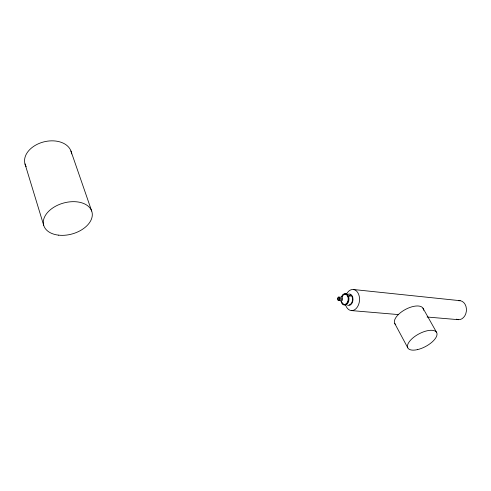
<?xml version="1.0" encoding="UTF-8"?>
<svg xmlns="http://www.w3.org/2000/svg" width="491" height="491" viewBox="0 0 491 491"><rect width="100%" height="100%" fill="white"/><g stroke="black" fill="none" stroke-linecap="round" stroke-linejoin="round"><path stroke-width="0.74" d="M351.476 310.588L398.072 314.553M427.102 317.02L458.422 319.684M338.839 298.755L340.361 298.902M353.446 289.518L460.141 300.695M422.972 308.164L436.542 332.327M394.739 323.465L407.782 347.831M70.931 151.001L91.688 211.038M24.992 163.914L43.687 225.246M395.764 324.698A16.056 7.396 -28.2 0 1 405.824 309.238A16.056 7.396 -28.2 0 1 423.506 310.251M346.536 294.103A10.587 7.255 -84.7 0 1 357.626 292.348A10.587 7.255 -84.7 0 1 356.294 308.403A10.587 7.255 -84.7 0 1 345.627 305.071M458.569 300.707A9.538 7.353 -85.2 0 1 466.364 311.202A9.538 7.353 -85.2 0 1 456.378 319.181M340.466 297.27A2.105 1.424 -84.7 0 1 342.43 297.773A2.105 1.424 -84.7 0 1 341.939 300.701A2.105 1.424 -84.7 0 1 339.975 300.191M341.705 296.681A5.241 3.56 -84.7 0 1 347.26 295.459A5.241 3.56 -84.7 0 1 346.499 303.585A5.241 3.56 -84.7 0 1 341.263 301.333M342.221 296.404A5.235 3.56 -84.7 0 1 347.505 295.33A5.235 3.56 -84.7 0 1 347.346 303.064A5.235 3.56 -84.7 0 1 342.092 302.64M341.607 296.803A5.8 3.94 -84.7 0 1 347.843 294.993A5.8 3.94 -84.7 0 1 346.984 304.156A5.8 3.94 -84.7 0 1 341.196 301.198M347.751 294.428A5.775 3.946 -84.7 0 1 353.004 299.485A5.775 3.946 -84.7 0 1 347.53 305.199M350.114 294.76A5.125 3.498 -84.7 0 1 352.52 300.056A5.125 3.498 -84.7 0 1 349.169 304.807M341.46 298A1.166 0.786 -84.7 0 1 341.73 299.197A1.166 0.786 -84.7 0 1 341.055 300.099M349.985 296.355A0.687 0.417 36.5 0 1 349.126 295.607M349.439 295.3A0.687 0.417 36.5 0 1 350.335 296.055M26.176 166.676A23.887 16.534 -13.6 0 1 42.999 142.102A23.887 16.534 -13.6 0 1 71.588 153.935M417.368 349.641A16.338 7.126 -28.1 0 0 436.775 332.781A16.338 7.126 -28.1 0 0 412.569 338.219A16.338 7.126 -28.1 0 0 417.368 349.641M339.447 299.436A1.166 0.786 -84.7 0 0 338.974 297.601A1.166 0.786 -84.7 0 0 338.096 299.24A1.166 0.786 -84.7 0 0 339.447 299.436M339.815 299.848A1.872 1.264 -84.7 0 0 339.06 296.902A1.872 1.264 -84.7 0 0 337.648 299.528A1.872 1.264 -84.7 0 0 339.815 299.848M58.589 235.158A25.041 16.043 -15.5 0 0 92.087 212.419A25.041 16.043 -15.5 0 0 52.746 207.963A25.041 16.043 -15.5 0 0 58.589 235.158"/></g></svg>
